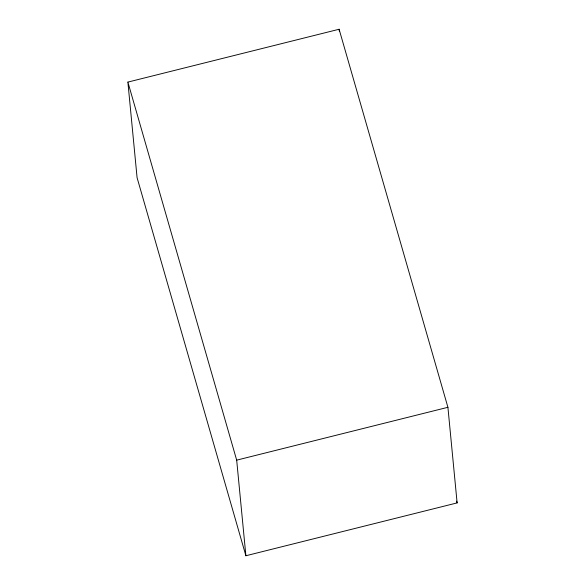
<?xml version="1.0" encoding="UTF-8"?>
<svg xmlns="http://www.w3.org/2000/svg" width="585" height="585" viewBox="0 0 585 585"><rect width="100%" height="100%" fill="white"/><g stroke="black" fill="none" stroke-linecap="round" stroke-linejoin="round"><path stroke-width="0.88" d="M127.881 82.097L339.11 29.25L447.913 407.299L457.119 502.903L245.89 555.75L137.087 177.701L127.881 82.097L236.684 460.146L245.89 555.75M236.684 460.146L447.913 407.299M456.614 501.148L457.119 502.903M339.11 29.25L339.285 31.056"/></g></svg>
